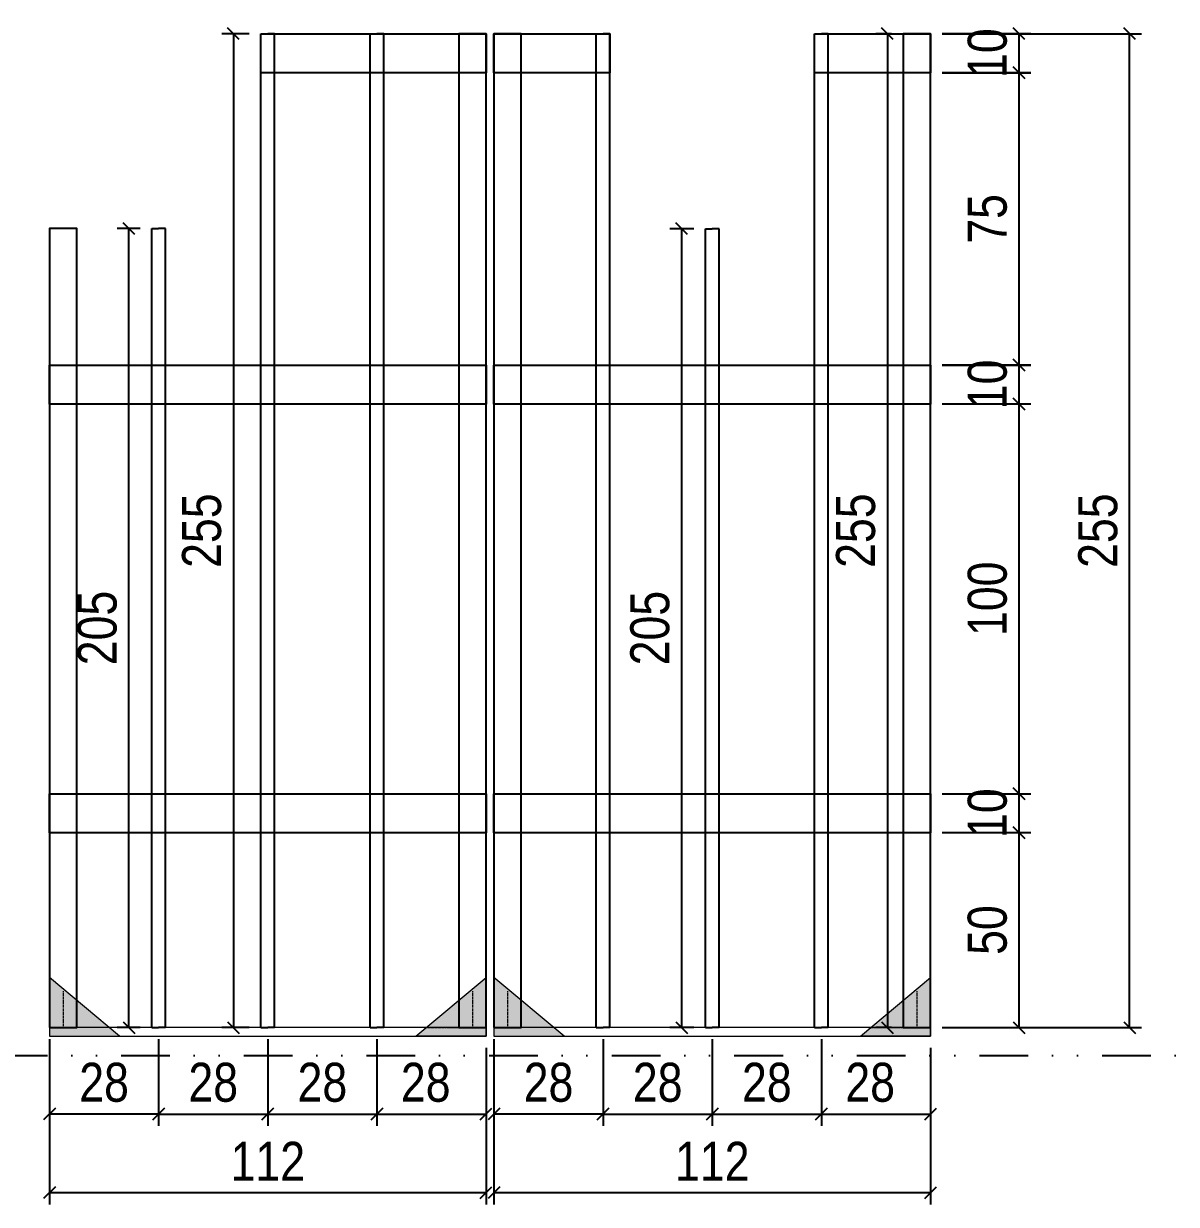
# Model space of a CAD drawing. Extents: x 14400 to 20667, y -21631 to 6985.
# Drawn here: x 15218.2 to 15513.9, y 3938.7 to 4241.6 of the extents above; entities that cross this region are included whole.
import ezdxf

# ---------------------------------------------------------------- set-up
doc = ezdxf.new("R2010")
doc.units = 0
doc.linetypes.add('DIVIDE2', pattern=[0.625, 0.25, -0.125, 0, -0.125, 0, -0.125])
doc.linetypes.add('HIDDEN', pattern=[0.375, 0.25, -0.125])
for name, color, linetype in [('COTA', 241, 'Continuous'), ('Nível', 160, 'Continuous'), ('SARR_2.2x10', 60, 'Continuous'), ('SARR_3.5x7', 81, 'Continuous'), ('SARR_7x7', 40, 'Continuous')]:
    doc.layers.add(name, color=color, linetype=linetype)
doc.layers.add('Madeira', color=126, linetype='Continuous', lineweight=18)
doc.layers.add('Sarr 2.2x7', color=40, linetype='Continuous', lineweight=9)
doc.styles.add('COTA TECNICA', font='techl___.ttf', dxfattribs={"height": 10})
doc.dimstyles.new('PAINEL', dxfattribs={"dimtxt": 10, "dimasz": 3, "dimexe": 3, "dimexo": 3, "dimgap": 3, "dimtad": 1, "dimdec": 1, "dimzin": 12, "dimdsep": 46, "dimtxsty": 'COTA TECNICA', "dimblk1": 'OBLIQUE', "dimblk2": 'OBLIQUE', "dimsah": 1, "dimcen": 0.9, "dimclrd": 4, "dimclre": 4, "dimclrt": 240, "dimadec": 1, "dimazin": 3, "dimtfac": 1, "dimtdec": 1, "dimtmove": 0, "dimatfit": 3, "dimfxl": 1, "dimtolj": 1, "dimtzin": 12, "dimarcsym": 0})

# ---------------------------------------------------------------- blocks, each defined once
blk = doc.blocks.new('_Oblique')
at = {"color": 0, "linetype": 'ByBlock', "lineweight": -2}
blk.add_line((-0.5, -0.5), (0.5, 0.5), dxfattribs=at)
blk = doc.blocks.new('*D1165')
at = {"layer": 'COTA', "color": 4, "lineweight": -2, "transparency": 16777216}
for p, q in [((15338.87, 3965.86), (15338.87, 3938.68)), ((15450.87, 3965.86), (15450.87, 3938.68)), ((15450.87, 3941.68), (15338.87, 3941.68))]:
    blk.add_line(p, q, dxfattribs=at)
at = {"layer": 'Defpoints', "color": 0, "transparency": 16777216}
for p in [(15338.87, 3968.86), (15450.87, 3968.86), (15338.87, 3941.68)]:
    blk.add_point(p, dxfattribs=at)
at = {"layer": 'COTA', "color": 4, "lineweight": -2, "transparency": 16777216, "xscale": 3, "yscale": 3, "zscale": 3, "rotation": 180}
blk.add_blockref('_Oblique', (15338.87, 3941.68), dxfattribs=at)
at = {"layer": 'COTA', "color": 4, "lineweight": -2, "transparency": 16777216, "xscale": 3, "yscale": 3, "zscale": 3}
blk.add_blockref('_Oblique', (15450.87, 3941.68), dxfattribs=at)
at = {"layer": 'COTA', "color": 240, "transparency": 16777216, "insert": (15394.87, 3949.74), "char_height": 10, "attachment_point": 5, "style": 'COTA TECNICA'}
blk.add_mtext('\\A1;112', dxfattribs=at)
blk = doc.blocks.new('*D1166')
at = {"layer": 'COTA', "color": 4, "lineweight": -2, "transparency": 16777216}
for p, q in [((15338.87, 3981.06), (15338.87, 3958.86)), ((15366.87, 3981.06), (15366.87, 3958.86)), ((15366.87, 3961.86), (15338.87, 3961.86))]:
    blk.add_line(p, q, dxfattribs=at)
at = {"layer": 'Defpoints', "color": 0, "transparency": 16777216}
for p in [(15338.87, 3984.06), (15366.87, 3984.06), (15338.87, 3961.86)]:
    blk.add_point(p, dxfattribs=at)
at = {"layer": 'COTA', "color": 4, "lineweight": -2, "transparency": 16777216, "xscale": 3, "yscale": 3, "zscale": 3, "rotation": 180}
blk.add_blockref('_Oblique', (15338.87, 3961.86), dxfattribs=at)
at = {"layer": 'COTA', "color": 4, "lineweight": -2, "transparency": 16777216, "xscale": 3, "yscale": 3, "zscale": 3}
blk.add_blockref('_Oblique', (15366.87, 3961.86), dxfattribs=at)
at = {"layer": 'COTA', "color": 240, "transparency": 16777216, "insert": (15352.87, 3969.95), "char_height": 10, "attachment_point": 5, "style": 'COTA TECNICA'}
blk.add_mtext('\\A1;28', dxfattribs=at)
blk = doc.blocks.new('*D1167')
at = {"layer": 'COTA', "color": 4, "lineweight": -2, "transparency": 16777216}
for p, q in [((15422.87, 3981.06), (15422.87, 3958.86)), ((15450.87, 3978.86), (15450.87, 3958.86)), ((15422.87, 3961.86), (15450.87, 3961.86))]:
    blk.add_line(p, q, dxfattribs=at)
at = {"layer": 'Defpoints', "color": 0, "transparency": 16777216}
for p in [(15422.87, 3984.06), (15450.87, 3981.86), (15450.87, 3961.86)]:
    blk.add_point(p, dxfattribs=at)
at = {"layer": 'COTA', "color": 4, "lineweight": -2, "transparency": 16777216, "xscale": 3, "yscale": 3, "zscale": 3, "rotation": 180}
blk.add_blockref('_Oblique', (15422.87, 3961.86), dxfattribs=at)
at = {"layer": 'COTA', "color": 4, "lineweight": -2, "transparency": 16777216, "xscale": 3, "yscale": 3, "zscale": 3}
blk.add_blockref('_Oblique', (15450.87, 3961.86), dxfattribs=at)
at = {"layer": 'COTA', "color": 240, "transparency": 16777216, "insert": (15435.37, 3969.95), "char_height": 10, "attachment_point": 5, "style": 'COTA TECNICA'}
blk.add_mtext('\\A1;28', dxfattribs=at)
blk = doc.blocks.new('*D1168')
at = {"layer": 'COTA', "color": 4, "lineweight": -2, "transparency": 16777216}
for p, q in [((15366.87, 3981.06), (15366.87, 3958.86)), ((15394.87, 3981.06), (15394.87, 3958.86)), ((15366.87, 3961.86), (15394.87, 3961.86))]:
    blk.add_line(p, q, dxfattribs=at)
at = {"layer": 'Defpoints', "color": 0, "transparency": 16777216}
for p in [(15366.87, 3984.06), (15394.87, 3984.06), (15394.87, 3961.86)]:
    blk.add_point(p, dxfattribs=at)
at = {"layer": 'COTA', "color": 4, "lineweight": -2, "transparency": 16777216, "xscale": 3, "yscale": 3, "zscale": 3, "rotation": 180}
blk.add_blockref('_Oblique', (15366.87, 3961.86), dxfattribs=at)
at = {"layer": 'COTA', "color": 4, "lineweight": -2, "transparency": 16777216, "xscale": 3, "yscale": 3, "zscale": 3}
blk.add_blockref('_Oblique', (15394.87, 3961.86), dxfattribs=at)
at = {"layer": 'COTA', "color": 240, "transparency": 16777216, "insert": (15380.87, 3969.95), "char_height": 10, "attachment_point": 5, "style": 'COTA TECNICA'}
blk.add_mtext('\\A1;28', dxfattribs=at)
blk = doc.blocks.new('*D1169')
at = {"layer": 'COTA', "color": 4, "lineweight": -2, "transparency": 16777216}
for p, q in [((15453.87, 4034.06), (15476.57, 4034.06)), ((15473.57, 3984.06), (15473.57, 4034.06)), ((15453.87, 3984.06), (15476.57, 3984.06))]:
    blk.add_line(p, q, dxfattribs=at)
at = {"layer": 'Defpoints', "color": 0, "transparency": 16777216}
for p in [(15450.87, 4034.06), (15473.57, 4034.06), (15450.87, 3984.06)]:
    blk.add_point(p, dxfattribs=at)
at = {"layer": 'COTA', "color": 4, "lineweight": -2, "transparency": 16777216, "xscale": 3, "yscale": 3, "zscale": 3}
for p, rotation in [((15473.57, 4034.06), 90), ((15473.57, 3984.06), 270)]:
    blk.add_blockref('_Oblique', p, dxfattribs=dict(at, rotation=rotation))
at = {"layer": 'COTA', "color": 240, "transparency": 16777216, "insert": (15465.46, 4009.06), "char_height": 10, "attachment_point": 5, "rotation": 90, "style": 'COTA TECNICA'}
blk.add_mtext('\\A1;50', dxfattribs=at)
blk = doc.blocks.new('*D1170')
at = {"layer": 'COTA', "color": 4, "lineweight": -2, "transparency": 16777216}
for p, q in [((15394.87, 3981.06), (15394.87, 3958.86)), ((15422.87, 3981.06), (15422.87, 3958.86)), ((15394.87, 3961.86), (15422.87, 3961.86))]:
    blk.add_line(p, q, dxfattribs=at)
at = {"layer": 'Defpoints', "color": 0, "transparency": 16777216}
for p in [(15394.87, 3984.06), (15422.87, 3984.06), (15422.87, 3961.86)]:
    blk.add_point(p, dxfattribs=at)
at = {"layer": 'COTA', "color": 4, "lineweight": -2, "transparency": 16777216, "xscale": 3, "yscale": 3, "zscale": 3, "rotation": 180}
blk.add_blockref('_Oblique', (15394.87, 3961.86), dxfattribs=at)
at = {"layer": 'COTA', "color": 4, "lineweight": -2, "transparency": 16777216, "xscale": 3, "yscale": 3, "zscale": 3}
blk.add_blockref('_Oblique', (15422.87, 3961.86), dxfattribs=at)
at = {"layer": 'COTA', "color": 240, "transparency": 16777216, "insert": (15408.87, 3969.95), "char_height": 10, "attachment_point": 5, "style": 'COTA TECNICA'}
blk.add_mtext('\\A1;28', dxfattribs=at)
blk = doc.blocks.new('*D1171')
at = {"layer": 'COTA', "color": 4, "lineweight": -2, "transparency": 16777216}
for p, q in [((15453.87, 4044.06), (15476.57, 4044.06)), ((15473.57, 4034.06), (15473.57, 4044.06)), ((15453.87, 4034.06), (15476.57, 4034.06))]:
    blk.add_line(p, q, dxfattribs=at)
at = {"layer": 'Defpoints', "color": 0, "transparency": 16777216}
for p in [(15450.87, 4044.06), (15473.57, 4044.06), (15450.87, 4034.06)]:
    blk.add_point(p, dxfattribs=at)
at = {"layer": 'COTA', "color": 4, "lineweight": -2, "transparency": 16777216, "xscale": 3, "yscale": 3, "zscale": 3}
for p, rotation in [((15473.57, 4044.06), 90), ((15473.57, 4034.06), 270)]:
    blk.add_blockref('_Oblique', p, dxfattribs=dict(at, rotation=rotation))
at = {"layer": 'COTA', "color": 240, "transparency": 16777216, "insert": (15465.47, 4039.06), "char_height": 10, "attachment_point": 5, "rotation": 90, "style": 'COTA TECNICA'}
blk.add_mtext('\\A1;10', dxfattribs=at)
blk = doc.blocks.new('*D1172')
at = {"layer": 'COTA', "color": 4, "lineweight": -2, "transparency": 16777216}
for p, q in [((15453.87, 4144.06), (15476.57, 4144.06)), ((15473.57, 4044.06), (15473.57, 4144.06)), ((15453.87, 4044.06), (15476.57, 4044.06))]:
    blk.add_line(p, q, dxfattribs=at)
at = {"layer": 'Defpoints', "color": 0, "transparency": 16777216}
for p in [(15450.87, 4144.06), (15473.57, 4144.06), (15450.87, 4044.06)]:
    blk.add_point(p, dxfattribs=at)
at = {"layer": 'COTA', "color": 4, "lineweight": -2, "transparency": 16777216, "xscale": 3, "yscale": 3, "zscale": 3}
for p, rotation in [((15473.57, 4144.06), 90), ((15473.57, 4044.06), 270)]:
    blk.add_blockref('_Oblique', p, dxfattribs=dict(at, rotation=rotation))
at = {"layer": 'COTA', "color": 240, "transparency": 16777216, "insert": (15465.47, 4094.06), "char_height": 10, "attachment_point": 5, "rotation": 90, "style": 'COTA TECNICA'}
blk.add_mtext('\\A1;100', dxfattribs=at)
blk = doc.blocks.new('*D1173')
at = {"layer": 'COTA', "color": 4, "lineweight": -2, "transparency": 16777216}
for p, q in [((15453.87, 4154.06), (15476.57, 4154.06)), ((15473.57, 4144.06), (15473.57, 4154.06)), ((15453.87, 4144.06), (15476.57, 4144.06))]:
    blk.add_line(p, q, dxfattribs=at)
at = {"layer": 'Defpoints', "color": 0, "transparency": 16777216}
for p in [(15450.87, 4154.06), (15473.57, 4154.06), (15450.87, 4144.06)]:
    blk.add_point(p, dxfattribs=at)
at = {"layer": 'COTA', "color": 4, "lineweight": -2, "transparency": 16777216, "xscale": 3, "yscale": 3, "zscale": 3}
for p, rotation in [((15473.57, 4154.06), 90), ((15473.57, 4144.06), 270)]:
    blk.add_blockref('_Oblique', p, dxfattribs=dict(at, rotation=rotation))
at = {"layer": 'COTA', "color": 240, "transparency": 16777216, "insert": (15465.47, 4149.06), "char_height": 10, "attachment_point": 5, "rotation": 90, "style": 'COTA TECNICA'}
blk.add_mtext('\\A1;10', dxfattribs=at)
blk = doc.blocks.new('*D1174')
at = {"layer": 'COTA', "color": 4, "lineweight": -2, "transparency": 16777216}
for p, q in [((15224.87, 3965.86), (15224.87, 3938.68)), ((15336.87, 3965.86), (15336.87, 3938.68)), ((15336.87, 3941.68), (15224.87, 3941.68))]:
    blk.add_line(p, q, dxfattribs=at)
at = {"layer": 'Defpoints', "color": 0, "transparency": 16777216}
for p in [(15224.87, 3968.86), (15336.87, 3968.86), (15224.87, 3941.68)]:
    blk.add_point(p, dxfattribs=at)
at = {"layer": 'COTA', "color": 4, "lineweight": -2, "transparency": 16777216, "xscale": 3, "yscale": 3, "zscale": 3, "rotation": 180}
blk.add_blockref('_Oblique', (15224.87, 3941.68), dxfattribs=at)
at = {"layer": 'COTA', "color": 4, "lineweight": -2, "transparency": 16777216, "xscale": 3, "yscale": 3, "zscale": 3}
blk.add_blockref('_Oblique', (15336.87, 3941.68), dxfattribs=at)
at = {"layer": 'COTA', "color": 240, "transparency": 16777216, "insert": (15280.87, 3949.74), "char_height": 10, "attachment_point": 5, "style": 'COTA TECNICA'}
blk.add_mtext('\\A1;112', dxfattribs=at)
blk = doc.blocks.new('*D1175')
at = {"layer": 'COTA', "color": 4, "lineweight": -2, "transparency": 16777216}
for p, q in [((15224.87, 3981.06), (15224.87, 3958.86)), ((15252.87, 3981.06), (15252.87, 3958.86)), ((15252.87, 3961.86), (15224.87, 3961.86))]:
    blk.add_line(p, q, dxfattribs=at)
at = {"layer": 'Defpoints', "color": 0, "transparency": 16777216}
for p in [(15224.87, 3984.06), (15252.87, 3984.06), (15224.87, 3961.86)]:
    blk.add_point(p, dxfattribs=at)
at = {"layer": 'COTA', "color": 4, "lineweight": -2, "transparency": 16777216, "xscale": 3, "yscale": 3, "zscale": 3, "rotation": 180}
blk.add_blockref('_Oblique', (15224.87, 3961.86), dxfattribs=at)
at = {"layer": 'COTA', "color": 4, "lineweight": -2, "transparency": 16777216, "xscale": 3, "yscale": 3, "zscale": 3}
blk.add_blockref('_Oblique', (15252.87, 3961.86), dxfattribs=at)
at = {"layer": 'COTA', "color": 240, "transparency": 16777216, "insert": (15238.87, 3969.95), "char_height": 10, "attachment_point": 5, "style": 'COTA TECNICA'}
blk.add_mtext('\\A1;28', dxfattribs=at)
blk = doc.blocks.new('*D1176')
at = {"layer": 'COTA', "color": 4, "lineweight": -2, "transparency": 16777216}
for p, q in [((15308.87, 3981.06), (15308.87, 3958.86)), ((15336.87, 3978.86), (15336.87, 3958.86)), ((15308.87, 3961.86), (15336.87, 3961.86))]:
    blk.add_line(p, q, dxfattribs=at)
at = {"layer": 'Defpoints', "color": 0, "transparency": 16777216}
for p in [(15308.87, 3984.06), (15336.87, 3981.86), (15336.87, 3961.86)]:
    blk.add_point(p, dxfattribs=at)
at = {"layer": 'COTA', "color": 4, "lineweight": -2, "transparency": 16777216, "xscale": 3, "yscale": 3, "zscale": 3, "rotation": 180}
blk.add_blockref('_Oblique', (15308.87, 3961.86), dxfattribs=at)
at = {"layer": 'COTA', "color": 4, "lineweight": -2, "transparency": 16777216, "xscale": 3, "yscale": 3, "zscale": 3}
blk.add_blockref('_Oblique', (15336.87, 3961.86), dxfattribs=at)
at = {"layer": 'COTA', "color": 240, "transparency": 16777216, "insert": (15321.37, 3969.95), "char_height": 10, "attachment_point": 5, "style": 'COTA TECNICA'}
blk.add_mtext('\\A1;28', dxfattribs=at)
blk = doc.blocks.new('*D1177')
at = {"layer": 'COTA', "color": 4, "lineweight": -2, "transparency": 16777216}
for p, q in [((15252.87, 3981.06), (15252.87, 3958.86)), ((15280.87, 3981.06), (15280.87, 3958.86)), ((15252.87, 3961.86), (15280.87, 3961.86))]:
    blk.add_line(p, q, dxfattribs=at)
at = {"layer": 'Defpoints', "color": 0, "transparency": 16777216}
for p in [(15252.87, 3984.06), (15280.87, 3984.06), (15280.87, 3961.86)]:
    blk.add_point(p, dxfattribs=at)
at = {"layer": 'COTA', "color": 4, "lineweight": -2, "transparency": 16777216, "xscale": 3, "yscale": 3, "zscale": 3, "rotation": 180}
blk.add_blockref('_Oblique', (15252.87, 3961.86), dxfattribs=at)
at = {"layer": 'COTA', "color": 4, "lineweight": -2, "transparency": 16777216, "xscale": 3, "yscale": 3, "zscale": 3}
blk.add_blockref('_Oblique', (15280.87, 3961.86), dxfattribs=at)
at = {"layer": 'COTA', "color": 240, "transparency": 16777216, "insert": (15266.87, 3969.95), "char_height": 10, "attachment_point": 5, "style": 'COTA TECNICA'}
blk.add_mtext('\\A1;28', dxfattribs=at)
blk = doc.blocks.new('*D1178')
at = {"layer": 'COTA', "color": 4, "lineweight": -2, "transparency": 16777216}
for p, q in [((15280.87, 3981.06), (15280.87, 3958.86)), ((15308.87, 3981.06), (15308.87, 3958.86)), ((15280.87, 3961.86), (15308.87, 3961.86))]:
    blk.add_line(p, q, dxfattribs=at)
at = {"layer": 'Defpoints', "color": 0, "transparency": 16777216}
for p in [(15280.87, 3984.06), (15308.87, 3984.06), (15308.87, 3961.86)]:
    blk.add_point(p, dxfattribs=at)
at = {"layer": 'COTA', "color": 4, "lineweight": -2, "transparency": 16777216, "xscale": 3, "yscale": 3, "zscale": 3, "rotation": 180}
blk.add_blockref('_Oblique', (15280.87, 3961.86), dxfattribs=at)
at = {"layer": 'COTA', "color": 4, "lineweight": -2, "transparency": 16777216, "xscale": 3, "yscale": 3, "zscale": 3}
blk.add_blockref('_Oblique', (15308.87, 3961.86), dxfattribs=at)
at = {"layer": 'COTA', "color": 240, "transparency": 16777216, "insert": (15294.87, 3969.95), "char_height": 10, "attachment_point": 5, "style": 'COTA TECNICA'}
blk.add_mtext('\\A1;28', dxfattribs=at)
blk = doc.blocks.new('*D1179')
at = {"layer": 'COTA', "color": 4, "lineweight": -2, "transparency": 16777216}
for p, q in [((15453.87, 4239.02), (15504.93, 4239.02)), ((15501.93, 3984.06), (15501.93, 4239.02)), ((15453.87, 3984.06), (15504.93, 3984.06))]:
    blk.add_line(p, q, dxfattribs=at)
at = {"layer": 'Defpoints', "color": 0, "transparency": 16777216}
for p in [(15450.87, 4239.02), (15501.93, 4239.02), (15450.87, 3984.06)]:
    blk.add_point(p, dxfattribs=at)
at = {"layer": 'COTA', "color": 4, "lineweight": -2, "transparency": 16777216, "xscale": 3, "yscale": 3, "zscale": 3}
for p, rotation in [((15501.93, 4239.02), 90), ((15501.93, 3984.06), 270)]:
    blk.add_blockref('_Oblique', p, dxfattribs=dict(at, rotation=rotation))
at = {"layer": 'COTA', "color": 240, "transparency": 16777216, "insert": (15493.82, 4111.54), "char_height": 10, "attachment_point": 5, "rotation": 90, "style": 'COTA TECNICA'}
blk.add_mtext('\\A1;255', dxfattribs=at)
blk = doc.blocks.new('*D1181')
at = {"layer": 'COTA', "color": 4, "lineweight": -2, "transparency": 16777216}
for p, q in [((15453.87, 4229.02), (15476.57, 4229.02)), ((15473.57, 4154.02), (15473.57, 4229.02)), ((15453.87, 4154.02), (15476.57, 4154.02))]:
    blk.add_line(p, q, dxfattribs=at)
at = {"layer": 'Defpoints', "color": 0, "transparency": 16777216}
for p in [(15450.87, 4229.02), (15473.57, 4229.02), (15450.87, 4154.02)]:
    blk.add_point(p, dxfattribs=at)
at = {"layer": 'COTA', "color": 4, "lineweight": -2, "transparency": 16777216, "xscale": 3, "yscale": 3, "zscale": 3}
for p, rotation in [((15473.57, 4229.02), 90), ((15473.57, 4154.02), 270)]:
    blk.add_blockref('_Oblique', p, dxfattribs=dict(at, rotation=rotation))
at = {"layer": 'COTA', "color": 240, "transparency": 16777216, "insert": (15465.46, 4191.52), "char_height": 10, "attachment_point": 5, "rotation": 90, "style": 'COTA TECNICA'}
blk.add_mtext('\\A1;75', dxfattribs=at)
blk = doc.blocks.new('*D1164')
at = {"layer": 'COTA', "color": 4, "lineweight": -2, "transparency": 16777216}
for p, q in [((15276.12, 4239.02), (15269.05, 4239.02)), ((15272.05, 4239.02), (15272.05, 3984.06)), ((15276.12, 3984.06), (15269.05, 3984.06))]:
    blk.add_line(p, q, dxfattribs=at)
at = {"layer": 'Defpoints', "color": 0, "transparency": 16777216}
for p in [(15279.12, 4239.02), (15272.05, 3984.06), (15279.12, 3984.06)]:
    blk.add_point(p, dxfattribs=at)
at = {"layer": 'COTA', "color": 4, "lineweight": -2, "transparency": 16777216, "xscale": 3, "yscale": 3, "zscale": 3}
for p, rotation in [((15272.05, 4239.02), 90), ((15272.05, 3984.06), 270)]:
    blk.add_blockref('_Oblique', p, dxfattribs=dict(at, rotation=rotation))
at = {"layer": 'COTA', "color": 240, "transparency": 16777216, "insert": (15263.94, 4111.54), "char_height": 10, "attachment_point": 5, "rotation": 90, "style": 'COTA TECNICA'}
blk.add_mtext('\\A1;255', dxfattribs=at)
blk = doc.blocks.new('*D1180')
at = {"layer": 'COTA', "color": 4, "lineweight": -2, "transparency": 16777216}
for p, q in [((15440.87, 4239.02), (15436.8, 4239.02)), ((15439.8, 4239.02), (15439.8, 3984.06)), ((15440.87, 3984.06), (15436.8, 3984.06))]:
    blk.add_line(p, q, dxfattribs=at)
at = {"layer": 'Defpoints', "color": 0, "transparency": 16777216}
for p in [(15443.87, 4239.02), (15439.8, 3984.06), (15443.87, 3984.06)]:
    blk.add_point(p, dxfattribs=at)
at = {"layer": 'COTA', "color": 4, "lineweight": -2, "transparency": 16777216, "xscale": 3, "yscale": 3, "zscale": 3}
for p, rotation in [((15439.8, 4239.02), 90), ((15439.8, 3984.06), 270)]:
    blk.add_blockref('_Oblique', p, dxfattribs=dict(at, rotation=rotation))
at = {"layer": 'COTA', "color": 240, "transparency": 16777216, "insert": (15431.69, 4111.54), "char_height": 10, "attachment_point": 5, "rotation": 90, "style": 'COTA TECNICA'}
blk.add_mtext('\\A1;255', dxfattribs=at)
blk = doc.blocks.new('*D1182')
at = {"layer": 'COTA', "color": 4, "lineweight": -2, "transparency": 16777216}
for p, q in [((15390.12, 4189.02), (15384.02, 4189.02)), ((15387.02, 4189.02), (15387.02, 3984.06)), ((15390.12, 3984.06), (15384.02, 3984.06))]:
    blk.add_line(p, q, dxfattribs=at)
at = {"layer": 'Defpoints', "color": 0, "transparency": 16777216}
for p in [(15393.12, 4189.02), (15387.02, 3984.06), (15393.12, 3984.06)]:
    blk.add_point(p, dxfattribs=at)
at = {"layer": 'COTA', "color": 4, "lineweight": -2, "transparency": 16777216, "xscale": 3, "yscale": 3, "zscale": 3}
for p, rotation in [((15387.02, 4189.02), 90), ((15387.02, 3984.06), 270)]:
    blk.add_blockref('_Oblique', p, dxfattribs=dict(at, rotation=rotation))
at = {"layer": 'COTA', "color": 240, "transparency": 16777216, "insert": (15378.91, 4086.54), "char_height": 10, "attachment_point": 5, "rotation": 90, "style": 'COTA TECNICA'}
blk.add_mtext('\\A1;205', dxfattribs=at)
blk = doc.blocks.new('*D1183')
at = {"layer": 'COTA', "color": 4, "lineweight": -2, "transparency": 16777216}
for p, q in [((15248.12, 4189.06), (15242.26, 4189.06)), ((15245.26, 3984.06), (15245.26, 4189.06)), ((15248.12, 3984.06), (15242.26, 3984.06))]:
    blk.add_line(p, q, dxfattribs=at)
at = {"layer": 'Defpoints', "color": 0, "transparency": 16777216}
for p in [(15245.26, 4189.06), (15251.12, 4189.06), (15251.12, 3984.06)]:
    blk.add_point(p, dxfattribs=at)
at = {"layer": 'COTA', "color": 4, "lineweight": -2, "transparency": 16777216, "xscale": 3, "yscale": 3, "zscale": 3}
for p, rotation in [((15245.26, 4189.06), 90), ((15245.26, 3984.06), 270)]:
    blk.add_blockref('_Oblique', p, dxfattribs=dict(at, rotation=rotation))
at = {"layer": 'COTA', "color": 240, "transparency": 16777216, "insert": (15237.15, 4086.56), "char_height": 10, "attachment_point": 5, "rotation": 90, "style": 'COTA TECNICA'}
blk.add_mtext('\\A1;205', dxfattribs=at)
blk = doc.blocks.new('*D1184')
at = {"layer": 'COTA', "color": 4, "lineweight": -2, "transparency": 16777216}
for p, q in [((15453.87, 4239.06), (15476.57, 4239.06)), ((15473.57, 4229.06), (15473.57, 4239.06)), ((15453.87, 4229.06), (15476.57, 4229.06))]:
    blk.add_line(p, q, dxfattribs=at)
at = {"layer": 'Defpoints', "color": 0, "transparency": 16777216}
for p in [(15450.87, 4239.06), (15473.57, 4239.06), (15450.87, 4229.06)]:
    blk.add_point(p, dxfattribs=at)
at = {"layer": 'COTA', "color": 4, "lineweight": -2, "transparency": 16777216, "xscale": 3, "yscale": 3, "zscale": 3}
for p, rotation in [((15473.57, 4239.06), 90), ((15473.57, 4229.06), 270)]:
    blk.add_blockref('_Oblique', p, dxfattribs=dict(at, rotation=rotation))
at = {"layer": 'COTA', "color": 240, "transparency": 16777216, "insert": (15465.47, 4234.06), "char_height": 10, "attachment_point": 5, "rotation": 90, "style": 'COTA TECNICA'}
blk.add_mtext('\\A1;10', dxfattribs=at)

msp = doc.modelspace()

# ---------------------------------------------------------------- hatches: boundary and pattern name
at = {"layer": 'Madeira'}
h = msp.add_hatch(color=252, dxfattribs=at)
h.dxf.hatch_style = 2
h.paths.add_polyline_path([(15224.87, 3996.86), (15224.87, 3981.86), (15242.87, 3981.86)])
h = msp.add_hatch(color=252, dxfattribs=at)
h.dxf.hatch_style = 2
h.paths.add_polyline_path([(15336.87, 3996.86), (15336.87, 3981.86), (15318.87, 3981.86)])
h = msp.add_hatch(color=252, dxfattribs=at)
h.dxf.hatch_style = 2
h.paths.add_polyline_path([(15338.87, 3996.86), (15338.87, 3981.86), (15356.87, 3981.86)])
h = msp.add_hatch(color=252, dxfattribs=at)
h.dxf.hatch_style = 2
h.paths.add_polyline_path([(15450.87, 3996.86), (15450.87, 3981.86), (15432.87, 3981.86)])

# ---------------------------------------------------------------- linework, layer by layer
at = {"layer": 'Madeira', "color": 1, "linetype": 'HIDDEN'}
for p, q in [((15228.37, 3993.36), (15228.37, 3984.06)), ((15228.37, 3993.36), (15228.37, 3984.06)), ((15333.37, 3993.36), (15333.37, 3984.06)), ((15333.37, 3993.36), (15333.37, 3984.06)), ((15342.37, 3993.36), (15342.37, 3984.06)), ((15342.37, 3993.36), (15342.37, 3984.06)), ((15447.37, 3993.36), (15447.37, 3984.06)), ((15447.37, 3993.36), (15447.37, 3984.06)), ((15231.87, 3989.86), (15231.87, 3984.06)), ((15345.87, 3989.86), (15345.87, 3984.06)), ((15234.71, 3984.06), (15224.87, 3984.06)), ((15234.71, 3984.06), (15224.87, 3984.06)), ((15240.67, 3984.06), (15224.87, 3984.06)), ((15321.07, 3984.06), (15336.87, 3984.06)), ((15327.04, 3984.06), (15336.87, 3984.06)), ((15327.04, 3984.06), (15336.87, 3984.06)), ((15348.71, 3984.06), (15338.87, 3984.06)), ((15348.71, 3984.06), (15338.87, 3984.06)), ((15354.67, 3984.06), (15338.87, 3984.06)), ((15435.07, 3984.06), (15450.87, 3984.06)), ((15441.04, 3984.06), (15450.87, 3984.06)), ((15441.04, 3984.06), (15450.87, 3984.06))]:
    msp.add_line(p, q, dxfattribs=at)
at = {"layer": 'Madeira'}
for p, q in [((15224.87, 3984.06), (15224.87, 3981.86)), ((15224.87, 3984.06), (15224.87, 3981.86)), ((15224.87, 3984.06), (15224.87, 3981.86)), ((15338.87, 3984.06), (15338.87, 3981.86)), ((15338.87, 3984.06), (15338.87, 3981.86)), ((15338.87, 3984.06), (15338.87, 3981.86))]:
    msp.add_line(p, q, dxfattribs=at)
at = {"layer": 'Madeira', "color": 0}
for points in [[(15224.87, 3996.86), (15224.87, 3981.86), (15242.87, 3981.86), (15224.87, 3996.86)], [(15336.87, 3996.86), (15336.87, 3981.86), (15318.87, 3981.86), (15336.87, 3996.86)], [(15338.87, 3996.86), (15338.87, 3981.86), (15356.87, 3981.86), (15338.87, 3996.86)], [(15450.87, 3996.86), (15450.87, 3981.86), (15432.87, 3981.86), (15450.87, 3996.86)]]:
    msp.add_lwpolyline(points, dxfattribs=at)
at = {"layer": 'Nível', "color": 4, "linetype": 'DIVIDE2', "ltscale": 50}
msp.add_line((14488.47, 3976.86), (15858.47, 3976.86), dxfattribs=at)
at = {"layer": 'Sarr 2.2x7'}
for points in [[(15336.87, 3984.06), (15224.87, 3984.06), (15224.87, 3981.86), (15336.87, 3981.86)], [(15450.87, 3984.06), (15338.87, 3984.06), (15338.87, 3981.86), (15450.87, 3981.86)]]:
    msp.add_lwpolyline(points, close=True, dxfattribs=at)
at = {"layer": 'SARR_2.2x10'}
for points in [[(15279.12, 4239.02), (15336.87, 4239.02), (15336.87, 4229.02), (15279.12, 4229.02)], [(15338.87, 4239.02), (15368.62, 4239.02), (15368.62, 4229.02), (15338.87, 4229.02)], [(15421.12, 4239.02), (15450.87, 4239.02), (15450.87, 4229.02), (15421.12, 4229.02)], [(15224.87, 4154.02), (15336.87, 4154.02), (15336.87, 4144.02), (15224.87, 4144.02)], [(15338.87, 4154.02), (15450.87, 4154.02), (15450.87, 4144.02), (15338.87, 4144.02)], [(15224.87, 4044.02), (15336.87, 4044.02), (15336.87, 4034.02), (15224.87, 4034.02)], [(15338.87, 4044.02), (15450.87, 4044.02), (15450.87, 4034.02), (15338.87, 4034.02)]]:
    msp.add_lwpolyline(points, close=True, dxfattribs=at)
at = {"layer": 'SARR_3.5x7'}
for p, q in [((15279.12, 3984.06), (15279.12, 4239.02)), ((15279.12, 4239.02), (15280.87, 4239.02)), ((15282.62, 4239.02), (15280.87, 4239.02)), ((15282.62, 3984.06), (15282.62, 4239.02)), ((15307.12, 3984.06), (15307.12, 4239.02)), ((15307.12, 4239.02), (15308.87, 4239.02)), ((15310.62, 4239.02), (15308.87, 4239.02)), ((15310.62, 3984.06), (15310.62, 4239.02)), ((15365.12, 3984.06), (15365.12, 4239.02)), ((15365.12, 4239.02), (15366.87, 4239.02)), ((15368.62, 4239.02), (15366.87, 4239.02)), ((15368.62, 3984.06), (15368.62, 4239.02)), ((15421.12, 3984.06), (15421.12, 4239.02)), ((15421.12, 4239.02), (15422.87, 4239.02)), ((15424.62, 4239.02), (15422.87, 4239.02)), ((15424.62, 3984.06), (15424.62, 4239.02)), ((15251.12, 3984.06), (15251.12, 4189.06)), ((15251.12, 4189.06), (15252.87, 4189.06)), ((15254.62, 4189.06), (15252.87, 4189.06)), ((15254.62, 3984.06), (15254.62, 4189.06)), ((15393.12, 3984.06), (15393.12, 4189.02)), ((15393.12, 4189.02), (15394.87, 4189.02)), ((15396.62, 4189.02), (15394.87, 4189.02)), ((15396.62, 3984.06), (15396.62, 4189.02)), ((15251.12, 3984.06), (15252.87, 3984.06)), ((15254.62, 3984.06), (15252.87, 3984.06)), ((15279.12, 3984.06), (15280.87, 3984.06)), ((15282.62, 3984.06), (15280.87, 3984.06)), ((15307.12, 3984.06), (15308.87, 3984.06)), ((15310.62, 3984.06), (15308.87, 3984.06)), ((15365.12, 3984.06), (15366.87, 3984.06)), ((15368.62, 3984.06), (15366.87, 3984.06)), ((15393.12, 3984.06), (15394.87, 3984.06)), ((15396.62, 3984.06), (15394.87, 3984.06)), ((15421.12, 3984.06), (15422.87, 3984.06)), ((15424.62, 3984.06), (15422.87, 3984.06))]:
    msp.add_line(p, q, dxfattribs=at)
at = {"layer": 'SARR_7x7'}
for points in [[(15329.87, 3984.06), (15336.87, 3984.06), (15336.87, 4239.02), (15329.87, 4239.02)], [(15338.87, 3984.06), (15345.87, 3984.06), (15345.87, 4239.02), (15338.87, 4239.02)], [(15443.87, 3984.06), (15450.87, 3984.06), (15450.87, 4239.02), (15443.87, 4239.02)], [(15224.87, 3984.06), (15231.87, 3984.06), (15231.87, 4189.06), (15224.87, 4189.06)]]:
    msp.add_lwpolyline(points, close=True, dxfattribs=at)

# ---------------------------------------------------------------- dimensions: what is measured, and where the dimension line sits
at = {"layer": 'COTA'}
for base, p1, p2, picture, middle in [((15473.57, 4239.06), (15450.87, 4229.06), (15450.87, 4239.06), '*D1184', (15473.57, 4234.06)), ((15473.57, 4154.06), (15450.87, 4144.06), (15450.87, 4154.06), '*D1173', (15473.57, 4149.06)), ((15473.57, 4044.06), (15450.87, 4034.06), (15450.87, 4044.06), '*D1171', (15473.57, 4039.06))]:
    dim = msp.add_linear_dim(base=base, p1=p1, p2=p2, angle=90, dimstyle='PAINEL', override={"dimtmove": 1}, dxfattribs=at)
    dim.commit()
    dim.dimension.update_dxf_attribs({"geometry": picture, "text_midpoint": middle, "dimtype": 160})
for base, p1, p2, picture, middle in [((15272.05, 3984.06), (15279.12, 4239.02), (15279.12, 3984.06), '*D1164', (15263.94, 4111.54)), ((15439.8, 3984.06), (15443.87, 4239.02), (15443.87, 3984.06), '*D1180', (15431.69, 4111.54)), ((15501.93, 4239.02), (15450.87, 3984.06), (15450.87, 4239.02), '*D1179', (15493.82, 4111.54)), ((15473.57, 4229.02), (15450.87, 4154.02), (15450.87, 4229.02), '*D1181', (15465.46, 4191.52)), ((15245.26, 4189.06), (15251.12, 3984.06), (15251.12, 4189.06), '*D1183', (15237.15, 4086.56)), ((15387.02, 3984.06), (15393.12, 4189.02), (15393.12, 3984.06), '*D1182', (15378.91, 4086.54))]:
    dim = msp.add_linear_dim(base=base, p1=p1, p2=p2, angle=90, dimstyle='PAINEL', dxfattribs=at)
    dim.commit()
    dim.dimension.update_dxf_attribs({"geometry": picture, "text_midpoint": middle})
for base, p1, p2, angle, picture, middle in [((15473.57, 4144.06), (15450.87, 4044.06), (15450.87, 4144.06), 90, '*D1172', (15465.47, 4094.06)), ((15473.57, 4034.06), (15450.87, 3984.06), (15450.87, 4034.06), 90, '*D1169', (15465.46, 4009.06)), ((15224.87, 3961.86), (15252.87, 3984.06), (15224.87, 3984.06), 180, '*D1175', (15238.87, 3969.95)), ((15338.87, 3961.86), (15366.87, 3984.06), (15338.87, 3984.06), 180, '*D1166', (15352.87, 3969.95)), ((15224.87, 3941.68), (15336.87, 3968.86), (15224.87, 3968.86), 180, '*D1174', (15280.87, 3949.74)), ((15338.87, 3941.68), (15450.87, 3968.86), (15338.87, 3968.86), 180, '*D1165', (15394.87, 3949.74))]:
    dim = msp.add_linear_dim(base=base, p1=p1, p2=p2, angle=angle, dimstyle='PAINEL', override={"dimtmove": 1}, dxfattribs=at)
    dim.commit()
    dim.dimension.update_dxf_attribs({"geometry": picture, "text_midpoint": middle})
for base, p1, p2, picture, middle in [((15280.87, 3961.86), (15252.87, 3984.06), (15280.87, 3984.06), '*D1177', (15266.87, 3969.95)), ((15308.87, 3961.86), (15280.87, 3984.06), (15308.87, 3984.06), '*D1178', (15294.87, 3969.95)), ((15394.87, 3961.86), (15366.87, 3984.06), (15394.87, 3984.06), '*D1168', (15380.87, 3969.95)), ((15422.87, 3961.86), (15394.87, 3984.06), (15422.87, 3984.06), '*D1170', (15408.87, 3969.95))]:
    dim = msp.add_linear_dim(base=base, p1=p1, p2=p2, dimstyle='PAINEL', override={"dimtmove": 1}, dxfattribs=at)
    dim.commit()
    dim.dimension.update_dxf_attribs({"geometry": picture, "text_midpoint": middle})
for base, p1, p2, picture, middle in [((15336.87, 3961.86), (15308.87, 3984.06), (15336.87, 3981.86), '*D1176', (15321.37, 3961.86)), ((15450.87, 3961.86), (15422.87, 3984.06), (15450.87, 3981.86), '*D1167', (15435.37, 3961.86))]:
    dim = msp.add_linear_dim(base=base, p1=p1, p2=p2, dimstyle='PAINEL', override={"dimtmove": 1}, dxfattribs=at)
    dim.commit()
    dim.dimension.update_dxf_attribs({"geometry": picture, "text_midpoint": middle, "dimtype": 160})

doc.saveas('drawing.dxf')
